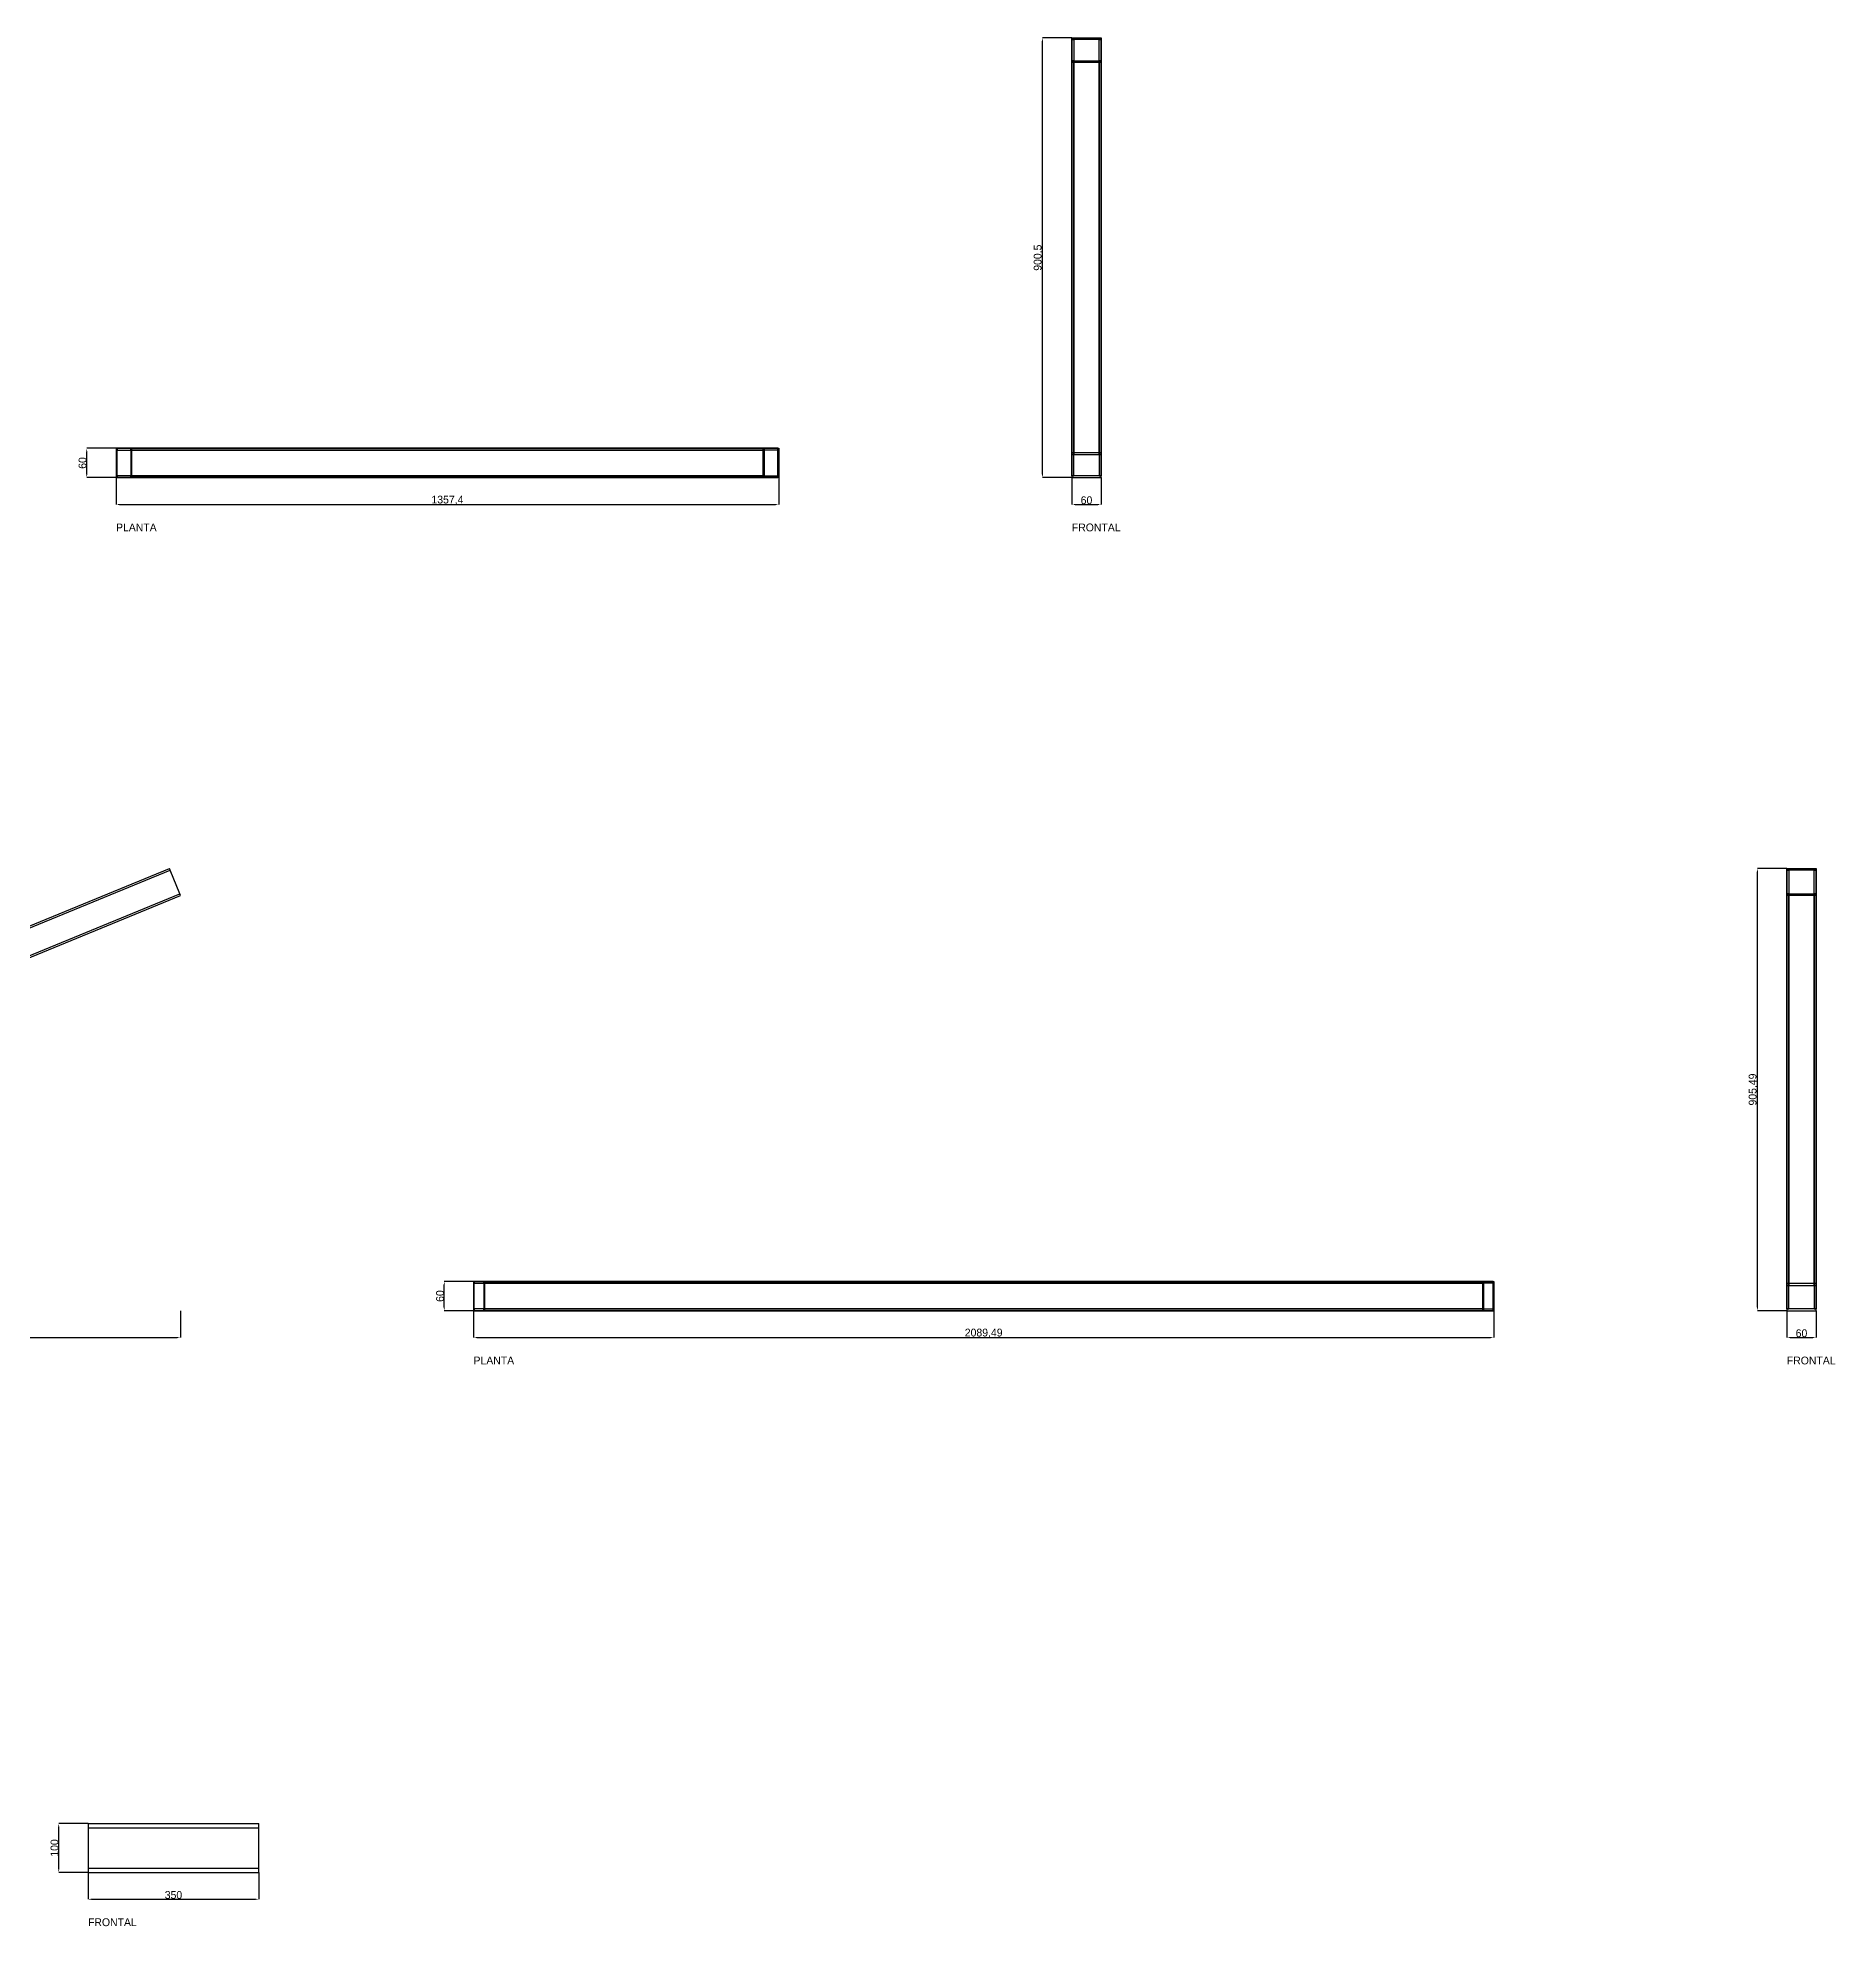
# Model space of a CAD drawing. Header units: millimetres. Extents: x -79 to 13940, y -87340 to 371.
# Drawn here: x 1797 to 5478, y -31021 to -27155 of the extents above; entities that cross this region are included whole.
import ezdxf

# ---------------------------------------------------------------- set-up
doc = ezdxf.new("R2010")
doc.units = ezdxf.units.MM
for name, color, linetype in [('R18_COTAS_P', 1, 'Continuous'), ('R18_PIEZAS_P', 3, 'Continuous'), ('R18_TEXTOS', 7, 'Continuous')]:
    doc.layers.add(name, color=color, linetype=linetype)
doc.dimstyles.get("Standard").update_dxf_attribs({"dimtxt": 2.5, "dimasz": 2.5, "dimexe": 1.25, "dimexo": 0.625, "dimtad": 1, "dimcen": 2.5, "dimazin": 3, "dimtfac": 1, "dimtmove": 0, "dimatfit": 3})

# ---------------------------------------------------------------- blocks, each defined once
blk = doc.blocks.new('_CLOSEDFILLED')
at = {"color": 0, "linetype": 'BYBLOCK'}
blk.add_solid([(-1, 0.16), (0, 0), (-1, -0.16)], dxfattribs=at)
blk = doc.blocks.new('*D129')
for p, q in [((1957.4, -28055.5), (1957.4, -28110.5)), ((3314.8, -28055.5), (3314.8, -28110.5)), ((1964.4, -28110.5), (3307.8, -28110.5))]:
    blk.add_line(p, q)
at = {"layer": 'Defpoints'}
for p in [(1957.4, -28055.5), (3314.8, -28055.5), (1957.4, -28110.5)]:
    blk.add_point(p, dxfattribs=at)
at = {"layer": 'R18_COTAS_P', "xscale": 7, "yscale": 7, "rotation": 180}
blk.add_blockref('_CLOSEDFILLED', (1957.4, -28110.5), dxfattribs=at)
at = {"layer": 'R18_COTAS_P', "xscale": 7, "yscale": 7}
blk.add_blockref('_CLOSEDFILLED', (3314.8, -28110.5), dxfattribs=at)
at = {"layer": 'R18_COTAS_P', "insert": (2636.1, -28101.9), "char_height": 16, "attachment_point": 5}
blk.add_mtext('1357,4', dxfattribs=at)
blk = doc.blocks.new('*D130')
for p, q in [((1957.4, -27995.5), (1897.4, -27995.5)), ((1897.4, -28048.5), (1897.4, -28002.5)), ((1957.4, -28055.5), (1897.4, -28055.5))]:
    blk.add_line(p, q)
at = {"layer": 'Defpoints'}
for p in [(1957.4, -27995.5), (1897.4, -28055.5), (1957.4, -28055.5)]:
    blk.add_point(p, dxfattribs=at)
at = {"layer": 'R18_COTAS_P', "xscale": 7, "yscale": 7}
for p, rotation in [((1897.4, -27995.5), 90), ((1897.4, -28055.5), 270)]:
    blk.add_blockref('_CLOSEDFILLED', p, dxfattribs=dict(at, rotation=rotation))
at = {"layer": 'R18_COTAS_P', "insert": (1888.8, -28025.5), "char_height": 16, "attachment_point": 5, "rotation": 90}
blk.add_mtext('60', dxfattribs=at)
blk = doc.blocks.new('*D131')
for p, q in [((3914.8, -28055.5), (3914.8, -28110.5)), ((3974.8, -28055.5), (3974.8, -28110.5)), ((3921.8, -28110.5), (3967.8, -28110.5))]:
    blk.add_line(p, q)
at = {"layer": 'Defpoints'}
for p in [(3914.8, -28055.5), (3974.8, -28055.5), (3914.8, -28110.5)]:
    blk.add_point(p, dxfattribs=at)
at = {"layer": 'R18_COTAS_P', "xscale": 7, "yscale": 7, "rotation": 180}
blk.add_blockref('_CLOSEDFILLED', (3914.8, -28110.5), dxfattribs=at)
at = {"layer": 'R18_COTAS_P', "xscale": 7, "yscale": 7}
blk.add_blockref('_CLOSEDFILLED', (3974.8, -28110.5), dxfattribs=at)
at = {"layer": 'R18_COTAS_P', "insert": (3944.8, -28101.9), "char_height": 16, "attachment_point": 5}
blk.add_mtext('60', dxfattribs=at)
blk = doc.blocks.new('*D132')
for p, q in [((3914.8, -27155), (3854.8, -27155)), ((3854.8, -28048.5), (3854.8, -27162)), ((3914.8, -28055.5), (3854.8, -28055.5))]:
    blk.add_line(p, q)
at = {"layer": 'Defpoints'}
for p in [(3914.8, -27155), (3854.8, -28055.5), (3914.8, -28055.5)]:
    blk.add_point(p, dxfattribs=at)
at = {"layer": 'R18_COTAS_P', "xscale": 7, "yscale": 7}
for p, rotation in [((3854.8, -27155), 90), ((3854.8, -28055.5), 270)]:
    blk.add_blockref('_CLOSEDFILLED', p, dxfattribs=dict(at, rotation=rotation))
at = {"layer": 'R18_COTAS_P', "insert": (3846.2, -27605.2), "char_height": 16, "attachment_point": 5, "rotation": 90}
blk.add_mtext('900,5', dxfattribs=at)
blk = doc.blocks.new('*D133')
for p, q in [((0, -29761), (0, -29816)), ((2089.5, -29761), (2089.5, -29816)), ((7, -29816), (2082.5, -29816))]:
    blk.add_line(p, q)
at = {"layer": 'Defpoints'}
for p in [(0, -29761), (2089.5, -29761), (0, -29816)]:
    blk.add_point(p, dxfattribs=at)
at = {"layer": 'R18_COTAS_P', "xscale": 7, "yscale": 7, "rotation": 180}
blk.add_blockref('_CLOSEDFILLED', (0, -29816), dxfattribs=at)
at = {"layer": 'R18_COTAS_P', "xscale": 7, "yscale": 7}
blk.add_blockref('_CLOSEDFILLED', (2089.5, -29816), dxfattribs=at)
at = {"layer": 'R18_COTAS_P', "insert": (1044.7, -29807.3), "char_height": 16, "attachment_point": 5}
blk.add_mtext('2089,49', dxfattribs=at)
blk = doc.blocks.new('*D135')
for p, q in [((2689.5, -29761), (2689.5, -29816)), ((4779, -29761), (4779, -29816)), ((2696.5, -29816), (4772, -29816))]:
    blk.add_line(p, q)
at = {"layer": 'Defpoints'}
for p in [(2689.5, -29761), (4779, -29761), (2689.5, -29816)]:
    blk.add_point(p, dxfattribs=at)
at = {"layer": 'R18_COTAS_P', "xscale": 7, "yscale": 7, "rotation": 180}
blk.add_blockref('_CLOSEDFILLED', (2689.5, -29816), dxfattribs=at)
at = {"layer": 'R18_COTAS_P', "xscale": 7, "yscale": 7}
blk.add_blockref('_CLOSEDFILLED', (4779, -29816), dxfattribs=at)
at = {"layer": 'R18_COTAS_P', "insert": (3734.2, -29807.3), "char_height": 16, "attachment_point": 5}
blk.add_mtext('2089,49', dxfattribs=at)
blk = doc.blocks.new('*D136')
for p, q in [((2689.5, -29701), (2629.5, -29701)), ((2629.5, -29754), (2629.5, -29708)), ((2689.5, -29761), (2629.5, -29761))]:
    blk.add_line(p, q)
at = {"layer": 'Defpoints'}
for p in [(2689.5, -29701), (2629.5, -29761), (2689.5, -29761)]:
    blk.add_point(p, dxfattribs=at)
at = {"layer": 'R18_COTAS_P', "xscale": 7, "yscale": 7}
for p, rotation in [((2629.5, -29701), 90), ((2629.5, -29761), 270)]:
    blk.add_blockref('_CLOSEDFILLED', p, dxfattribs=dict(at, rotation=rotation))
at = {"layer": 'R18_COTAS_P', "insert": (2620.9, -29731), "char_height": 16, "attachment_point": 5, "rotation": 90}
blk.add_mtext('60', dxfattribs=at)
blk = doc.blocks.new('*D137')
for p, q in [((5379, -29761), (5379, -29816)), ((5439, -29761), (5439, -29816)), ((5386, -29816), (5432, -29816))]:
    blk.add_line(p, q)
at = {"layer": 'Defpoints'}
for p in [(5379, -29761), (5439, -29761), (5379, -29816)]:
    blk.add_point(p, dxfattribs=at)
at = {"layer": 'R18_COTAS_P', "xscale": 7, "yscale": 7, "rotation": 180}
blk.add_blockref('_CLOSEDFILLED', (5379, -29816), dxfattribs=at)
at = {"layer": 'R18_COTAS_P', "xscale": 7, "yscale": 7}
blk.add_blockref('_CLOSEDFILLED', (5439, -29816), dxfattribs=at)
at = {"layer": 'R18_COTAS_P', "insert": (5409, -29807.3), "char_height": 16, "attachment_point": 5}
blk.add_mtext('60', dxfattribs=at)
blk = doc.blocks.new('*D138')
for p, q in [((5379, -28855.5), (5319, -28855.5)), ((5319, -29754), (5319, -28862.5)), ((5379, -29761), (5319, -29761))]:
    blk.add_line(p, q)
at = {"layer": 'Defpoints'}
for p in [(5379, -28855.5), (5319, -29761), (5379, -29761)]:
    blk.add_point(p, dxfattribs=at)
at = {"layer": 'R18_COTAS_P', "xscale": 7, "yscale": 7}
for p, rotation in [((5319, -28855.5), 90), ((5319, -29761), 270)]:
    blk.add_blockref('_CLOSEDFILLED', p, dxfattribs=dict(at, rotation=rotation))
at = {"layer": 'R18_COTAS_P', "insert": (5310.4, -29308.2), "char_height": 16, "attachment_point": 5, "rotation": 90}
blk.add_mtext('905,49', dxfattribs=at)
blk = doc.blocks.new('*D143')
for p, q in [((1900, -30911), (1900, -30966)), ((2250, -30911), (2250, -30966)), ((1907, -30966), (2243, -30966))]:
    blk.add_line(p, q)
at = {"layer": 'Defpoints'}
for p in [(1900, -30911), (2250, -30911), (1900, -30966)]:
    blk.add_point(p, dxfattribs=at)
at = {"layer": 'R18_COTAS_P', "xscale": 7, "yscale": 7, "rotation": 180}
blk.add_blockref('_CLOSEDFILLED', (1900, -30966), dxfattribs=at)
at = {"layer": 'R18_COTAS_P', "xscale": 7, "yscale": 7}
blk.add_blockref('_CLOSEDFILLED', (2250, -30966), dxfattribs=at)
at = {"layer": 'R18_COTAS_P', "insert": (2075, -30957.3), "char_height": 16, "attachment_point": 5}
blk.add_mtext('350', dxfattribs=at)
blk = doc.blocks.new('*D144')
for p, q in [((1900, -30811), (1840, -30811)), ((1840, -30904), (1840, -30818)), ((1900, -30911), (1840, -30911))]:
    blk.add_line(p, q)
at = {"layer": 'Defpoints'}
for p in [(1900, -30811), (1840, -30911), (1900, -30911)]:
    blk.add_point(p, dxfattribs=at)
at = {"layer": 'R18_COTAS_P', "xscale": 7, "yscale": 7}
for p, rotation in [((1840, -30811), 90), ((1840, -30911), 270)]:
    blk.add_blockref('_CLOSEDFILLED', p, dxfattribs=dict(at, rotation=rotation))
at = {"layer": 'R18_COTAS_P', "insert": (1831.4, -30861), "char_height": 16, "attachment_point": 5, "rotation": 90}
blk.add_mtext('100', dxfattribs=at)

msp = doc.modelspace()

# ---------------------------------------------------------------- linework, layer by layer
at = {"layer": 'R18_PIEZAS_P'}
for p, q in [((3914.795, -28004.975), (3914.795, -27154.975)), ((3914.795, -27154.975), (3974.795, -27154.975)), ((3914.795, -27158.342), (3914.795, -27154.975)), ((3974.795, -27158.342), (3914.795, -27158.342)), ((3914.795, -27158.342), (3914.795, -28008.342)), ((3914.795, -27158.342), (3918.795, -27158.342)), ((3914.795, -27202.11), (3914.795, -27158.342)), ((3918.795, -27158.342), (3918.795, -28008.342)), ((3918.795, -27158.342), (3918.795, -27202.11)), ((3970.795, -28008.342), (3970.795, -27158.342)), ((3970.795, -27158.342), (3974.795, -27158.342)), ((3970.795, -27202.11), (3970.795, -27158.342)), ((3974.795, -27154.975), (3974.795, -28004.975)), ((3974.795, -27154.975), (3974.795, -27158.342)), ((3974.795, -28008.342), (3974.795, -27158.342)), ((3974.795, -27158.342), (3974.795, -27202.11)), ((3914.795, -28052.11), (3914.795, -27202.11)), ((3914.795, -27202.11), (3974.795, -27202.11)), ((3914.795, -27205.477), (3914.795, -27202.11)), ((3918.795, -27202.11), (3914.795, -27202.11)), ((3974.795, -27205.477), (3914.795, -27205.477)), ((3914.795, -27205.477), (3914.795, -28055.477)), ((3918.795, -28052.11), (3918.795, -27202.11)), ((3974.795, -27202.11), (3970.795, -27202.11)), ((3970.795, -27202.11), (3970.795, -28052.11)), ((3974.795, -27202.11), (3974.795, -28052.11)), ((3974.795, -27202.11), (3974.795, -27205.477)), ((3974.795, -28055.477), (3974.795, -27205.477)), ((3282.397, -27995.477), (1957.397, -27995.477)), ((1957.397, -27995.477), (1957.397, -28055.477)), ((1959.557, -27995.477), (1957.397, -27995.477)), ((1959.557, -28055.477), (1959.557, -27995.477)), ((1959.557, -27995.477), (3284.557, -27995.477)), ((1959.557, -27995.477), (1959.557, -27999.477)), ((1987.635, -27995.477), (1959.557, -27995.477)), ((1959.557, -27999.477), (3284.557, -27999.477)), ((1959.557, -27999.477), (1987.635, -27999.477)), ((3312.635, -27995.477), (1987.635, -27995.477)), ((1987.635, -27995.477), (1987.635, -28055.477)), ((1989.795, -27995.477), (1987.635, -27995.477)), ((1987.635, -27999.477), (1987.635, -27995.477)), ((3312.635, -27999.477), (1987.635, -27999.477)), ((1989.795, -28055.477), (1989.795, -27995.477)), ((1989.795, -27995.477), (3314.795, -27995.477)), ((3282.397, -28055.477), (3282.397, -27995.477)), ((3282.397, -27995.477), (3284.557, -27995.477)), ((3284.557, -27995.477), (3284.557, -28055.477)), ((3284.557, -27999.477), (3284.557, -27995.477)), ((3284.557, -27995.477), (3312.635, -27995.477)), ((3312.635, -27999.477), (3284.557, -27999.477)), ((3312.635, -28055.477), (3312.635, -27995.477)), ((3312.635, -27995.477), (3314.795, -27995.477)), ((3312.635, -27995.477), (3312.635, -27999.477)), ((3314.795, -27995.477), (3314.795, -28055.477)), ((3974.795, -28004.975), (3914.795, -28004.975)), ((3914.795, -28004.975), (3914.795, -28008.342)), ((3914.795, -28008.342), (3974.795, -28008.342)), ((3918.795, -28008.342), (3914.795, -28008.342)), ((3914.795, -28008.342), (3914.795, -28052.11)), ((3918.795, -28052.11), (3918.795, -28008.342)), ((3974.795, -28008.342), (3970.795, -28008.342)), ((3970.795, -28008.342), (3970.795, -28052.11)), ((3974.795, -28008.342), (3974.795, -28004.975)), ((3974.795, -28052.11), (3974.795, -28008.342)), ((1957.397, -28055.477), (3282.397, -28055.477)), ((1957.397, -28055.477), (1959.557, -28055.477)), ((3284.557, -28051.477), (1959.557, -28051.477)), ((1959.557, -28051.477), (1959.557, -28055.477)), ((1987.635, -28051.477), (1959.557, -28051.477)), ((3284.557, -28055.477), (1959.557, -28055.477)), ((1959.557, -28055.477), (1987.635, -28055.477)), ((1987.635, -28055.477), (1987.635, -28051.477)), ((1987.635, -28051.477), (3312.635, -28051.477)), ((1987.635, -28055.477), (3312.635, -28055.477)), ((1987.635, -28055.477), (1989.795, -28055.477)), ((3314.795, -28055.477), (1989.795, -28055.477)), ((3284.557, -28055.477), (3282.397, -28055.477)), ((3284.557, -28055.477), (3284.557, -28051.477)), ((3284.557, -28051.477), (3312.635, -28051.477)), ((3312.635, -28055.477), (3284.557, -28055.477)), ((3312.635, -28051.477), (3312.635, -28055.477)), ((3314.795, -28055.477), (3312.635, -28055.477)), ((3974.795, -28052.11), (3914.795, -28052.11)), ((3914.795, -28052.11), (3914.795, -28055.477)), ((3914.795, -28052.11), (3918.795, -28052.11)), ((3914.795, -28055.477), (3974.795, -28055.477)), ((3970.795, -28052.11), (3974.795, -28052.11)), ((3974.795, -28055.477), (3974.795, -28052.11)), ((0, -29705.477), (2066.667, -28855.477)), ((1.521, -29709.176), (2068.188, -28859.176)), ((2068.188, -28859.176), (2066.667, -28855.477)), ((2087.968, -28907.267), (2068.188, -28859.176)), ((5378.978, -29705.477), (5378.978, -28855.477)), ((5378.978, -28855.477), (5438.978, -28855.477)), ((5378.978, -28859.176), (5378.978, -28855.477)), ((5438.978, -28859.176), (5378.978, -28859.176)), ((5378.978, -28859.176), (5378.978, -29709.176)), ((5378.978, -28859.176), (5382.978, -28859.176)), ((5378.978, -28907.267), (5378.978, -28859.176)), ((5382.978, -28859.176), (5382.978, -29709.176)), ((5382.978, -28859.176), (5382.978, -28907.267)), ((5434.978, -29709.176), (5434.978, -28859.176)), ((5434.978, -28859.176), (5438.978, -28859.176)), ((5434.978, -28907.267), (5434.978, -28859.176)), ((5438.978, -28855.477), (5438.978, -29705.477)), ((5438.978, -28855.477), (5438.978, -28859.176)), ((5438.978, -29709.176), (5438.978, -28859.176)), ((5438.978, -28859.176), (5438.978, -28907.267)), ((21.301, -29757.267), (2087.968, -28907.267)), ((22.822, -29760.967), (2089.489, -28910.967)), ((2089.489, -28910.967), (2087.968, -28907.267)), ((5378.978, -29757.267), (5378.978, -28907.267)), ((5378.978, -28907.267), (5438.978, -28907.267)), ((5378.978, -28910.967), (5378.978, -28907.267)), ((5382.978, -28907.267), (5378.978, -28907.267)), ((5438.978, -28910.967), (5378.978, -28910.967)), ((5378.978, -28910.967), (5378.978, -29760.967)), ((5382.978, -29757.267), (5382.978, -28907.267)), ((5438.978, -28907.267), (5434.978, -28907.267)), ((5434.978, -28907.267), (5434.978, -29757.267)), ((5438.978, -28907.267), (5438.978, -29757.267)), ((5438.978, -28907.267), (5438.978, -28910.967)), ((5438.978, -29760.967), (5438.978, -28910.967)), ((4756.156, -29700.967), (2689.489, -29700.967)), ((2689.489, -29700.967), (2689.489, -29760.967)), ((2691.011, -29700.967), (2689.489, -29700.967)), ((2691.011, -29760.967), (2691.011, -29700.967)), ((2691.011, -29700.967), (4757.677, -29700.967)), ((2691.011, -29700.967), (2691.011, -29704.967)), ((2710.79, -29700.967), (2691.011, -29700.967)), ((2691.011, -29704.967), (4757.677, -29704.967)), ((2691.011, -29704.967), (2710.79, -29704.967)), ((4777.457, -29700.967), (2710.79, -29700.967)), ((2710.79, -29700.967), (2710.79, -29760.967)), ((2712.312, -29700.967), (2710.79, -29700.967)), ((2710.79, -29704.967), (2710.79, -29700.967)), ((4777.457, -29704.967), (2710.79, -29704.967)), ((2712.312, -29760.967), (2712.312, -29700.967)), ((2712.312, -29700.967), (4778.978, -29700.967)), ((4756.156, -29760.967), (4756.156, -29700.967)), ((4756.156, -29700.967), (4757.677, -29700.967)), ((4757.677, -29700.967), (4757.677, -29760.967)), ((4757.677, -29704.967), (4757.677, -29700.967)), ((4757.677, -29700.967), (4777.457, -29700.967)), ((4777.457, -29704.967), (4757.677, -29704.967)), ((4777.457, -29760.967), (4777.457, -29700.967)), ((4777.457, -29700.967), (4778.978, -29700.967)), ((4777.457, -29700.967), (4777.457, -29704.967)), ((4778.978, -29700.967), (4778.978, -29760.967)), ((5438.978, -29705.477), (5378.978, -29705.477)), ((5378.978, -29705.477), (5378.978, -29709.176)), ((5378.978, -29709.176), (5438.978, -29709.176)), ((5382.978, -29709.176), (5378.978, -29709.176)), ((5378.978, -29709.176), (5378.978, -29757.267)), ((5382.978, -29757.267), (5382.978, -29709.176)), ((5438.978, -29709.176), (5434.978, -29709.176)), ((5434.978, -29709.176), (5434.978, -29757.267)), ((5438.978, -29709.176), (5438.978, -29705.477)), ((5438.978, -29757.267), (5438.978, -29709.176)), ((2689.489, -29760.967), (4756.156, -29760.967)), ((2689.489, -29760.967), (2691.011, -29760.967)), ((4757.677, -29756.967), (2691.011, -29756.967)), ((2691.011, -29756.967), (2691.011, -29760.967)), ((2710.79, -29756.967), (2691.011, -29756.967)), ((4757.677, -29760.967), (2691.011, -29760.967)), ((2691.011, -29760.967), (2710.79, -29760.967)), ((2710.79, -29760.967), (2710.79, -29756.967)), ((2710.79, -29756.967), (4777.457, -29756.967)), ((2710.79, -29760.967), (4777.457, -29760.967)), ((2710.79, -29760.967), (2712.312, -29760.967)), ((4778.978, -29760.967), (2712.312, -29760.967)), ((4757.677, -29760.967), (4756.156, -29760.967)), ((4757.677, -29760.967), (4757.677, -29756.967)), ((4757.677, -29756.967), (4777.457, -29756.967)), ((4777.457, -29760.967), (4757.677, -29760.967)), ((4777.457, -29756.967), (4777.457, -29760.967)), ((4778.978, -29760.967), (4777.457, -29760.967)), ((5438.978, -29757.267), (5378.978, -29757.267)), ((5378.978, -29757.267), (5378.978, -29760.967)), ((5378.978, -29757.267), (5382.978, -29757.267)), ((5378.978, -29760.967), (5438.978, -29760.967)), ((5434.978, -29757.267), (5438.978, -29757.267)), ((5438.978, -29760.967), (5438.978, -29757.267)), ((1900, -30810.967), (2250, -30810.967)), ((1900, -30810.967), (1900, -30819.467)), ((2250, -30819.467), (2250, -30810.967)), ((1900, -30819.467), (2250, -30819.467)), ((1900, -30819.467), (1900, -30902.467)), ((2250, -30902.467), (2250, -30819.467)), ((1900, -30902.467), (2250, -30902.467)), ((1900, -30902.467), (1900, -30910.967)), ((1900, -30910.967), (2250, -30910.967)), ((2250, -30910.967), (2250, -30902.467))]:
    msp.add_line(p, q, dxfattribs=at)

# ---------------------------------------------------------------- texts
at = {"layer": 'R18_TEXTOS'}
for s, p in [('PLANTA', (1957.397, -28165.477)), ('FRONTAL', (3914.795, -28165.477)), ('PLANTA', (2689.489, -29870.967)), ('FRONTAL', (5378.978, -29870.967)), ('FRONTAL', (1900, -31020.967))]:
    msp.add_text(s, height=16, dxfattribs=at).set_placement(p)

# ---------------------------------------------------------------- dimensions: what is measured, and where the dimension line sits
at = {"layer": 'R18_COTAS_P'}
for base, p1, p2, picture, middle in [((3854.795, -28055.477), (3914.795, -28055.477), (3914.795, -27154.975), '*D132', (3846.17, -27605.226)), ((1897.397, -28055.477), (1957.397, -28055.477), (1957.397, -27995.477), '*D130', (1888.772, -28025.477)), ((5318.978, -29760.967), (5378.978, -29760.967), (5378.978, -28855.477), '*D138', (5310.353, -29308.222)), ((2629.489, -29760.967), (2689.489, -29760.967), (2689.489, -29700.967), '*D136', (2620.864, -29730.967)), ((1840, -30910.967), (1900, -30910.967), (1900, -30810.967), '*D144', (1831.375, -30860.967))]:
    dim = msp.add_linear_dim(base=base, p1=p1, p2=p2, angle=90, dimstyle='Standard', override={"dimtxt": 16, "dimasz": 7, "dimtad": 1, "dimdec": 2}, dxfattribs=at)
    dim.commit()
    dim.dimension.update_dxf_attribs({"geometry": picture, "text_midpoint": middle})
for base, p1, p2, picture, middle in [((1957.397, -28110.477), (1957.397, -28055.477), (3314.795, -28055.477), '*D129', (2636.096, -28101.852)), ((3914.795, -28110.477), (3914.795, -28055.477), (3974.795, -28055.477), '*D131', (3944.795, -28101.852)), ((0, -29815.967), (0, -29760.967), (2089.489, -29760.967), '*D133', (1044.745, -29807.342)), ((2689.489, -29815.967), (2689.489, -29760.967), (4778.978, -29760.967), '*D135', (3734.234, -29807.342)), ((5378.978, -29815.967), (5378.978, -29760.967), (5438.978, -29760.967), '*D137', (5408.978, -29807.342)), ((1900, -30965.967), (1900, -30910.967), (2250, -30910.967), '*D143', (2075, -30957.342))]:
    dim = msp.add_linear_dim(base=base, p1=p1, p2=p2, dimstyle='Standard', override={"dimtxt": 16, "dimasz": 7, "dimtad": 1, "dimdec": 2}, dxfattribs=at)
    dim.commit()
    dim.dimension.update_dxf_attribs({"geometry": picture, "text_midpoint": middle})

doc.saveas('drawing.dxf')
